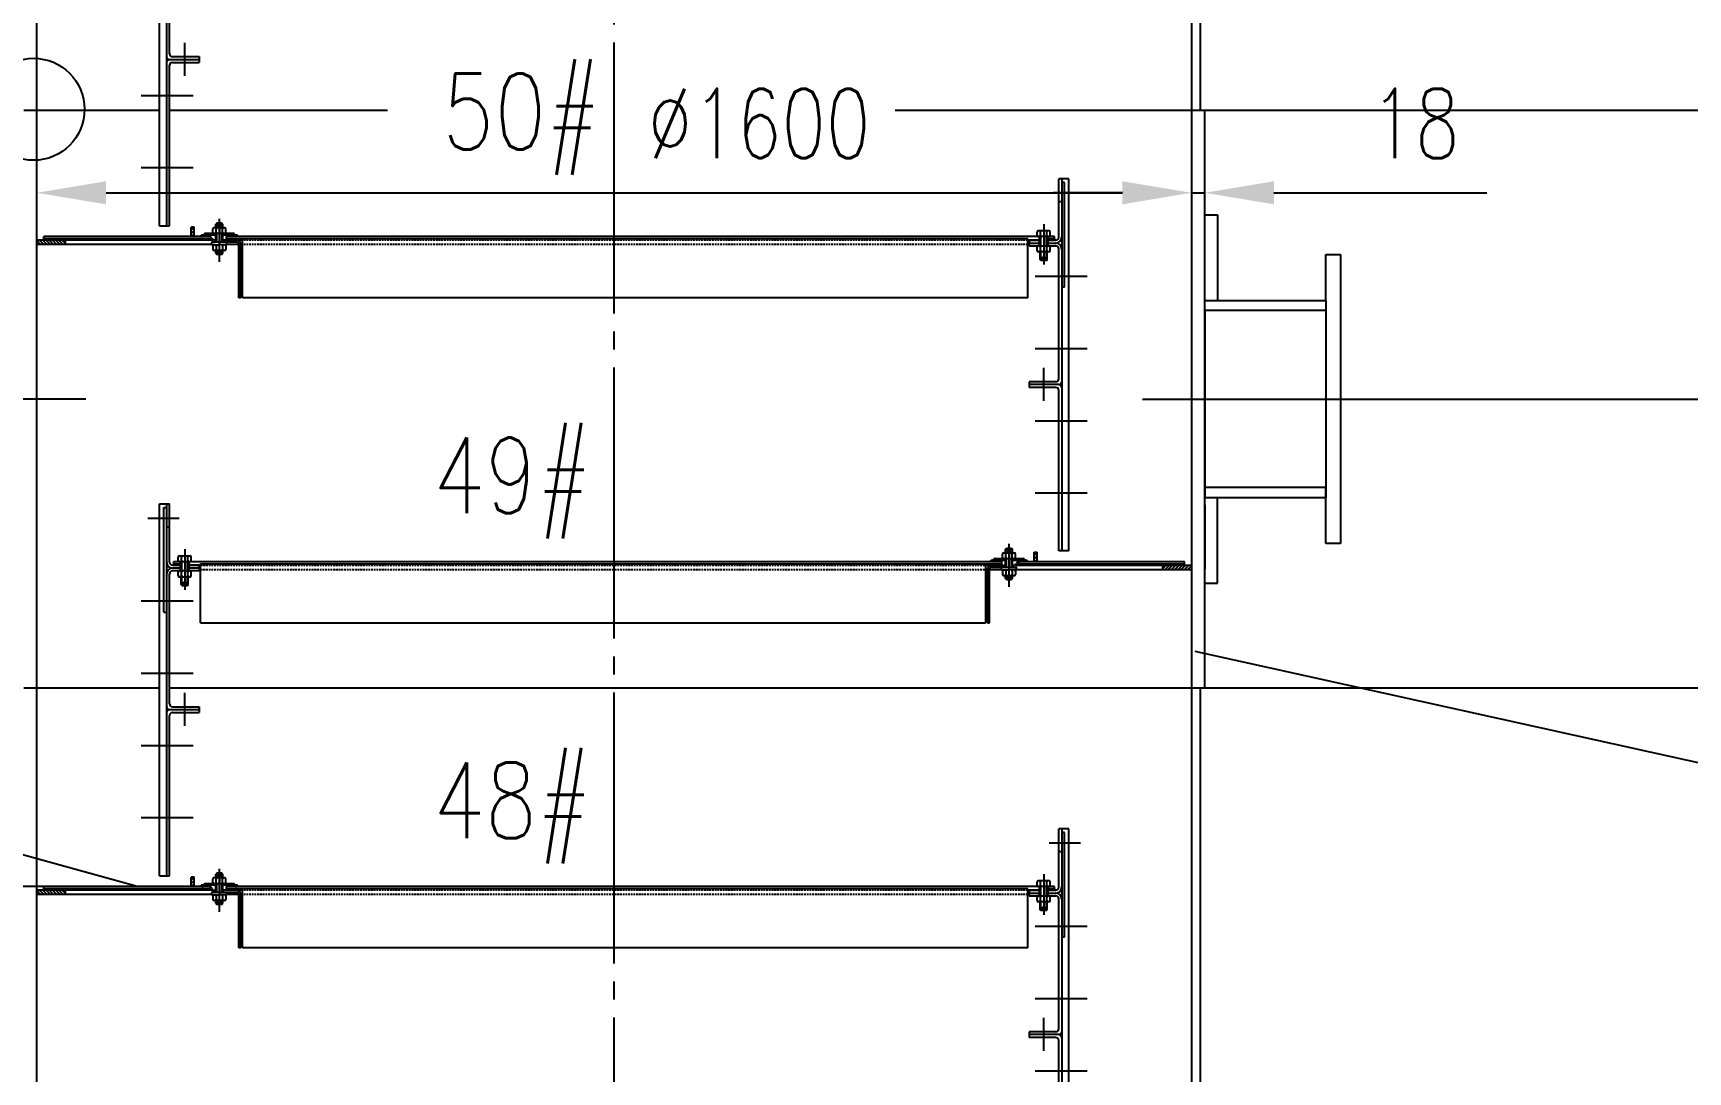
# Model space of a CAD drawing. Extents: x 16825 to 205982, y -10874 to 68273.
# Drawn here: x 164145 to 166438, y 59100 to 60538 of the extents above; entities that cross this region are included whole.
import ezdxf

# ---------------------------------------------------------------- set-up
doc = ezdxf.new("R2010")
doc.units = 0
doc.header["$LTSCALE"] = 5
doc.header["$MEASUREMENT"] = 0
doc.linetypes.add('CENTER', pattern=[18, 15, -1, 1, -1])
doc.linetypes.add('DASHED', pattern=[0.75, 0.5, -0.25])
doc.layers.get('DEFPOINTS').update_dxf_attribs({"linetype": 'CONTINUOUS'})
for name, color, linetype in [('CEN', 6, 'CENTER'), ('DIM', 1, 'CONTINUOUS'), ('HAT', 8, 'CONTINUOUS'), ('HID', 5, 'DASHED'), ('TEXT', 6, 'CONTINUOUS'), ('THIN', 1, 'CONTINUOUS'), ('THINK', 2, 'CONTINUOUS'), ('THK', 2, 'CONTINUOUS'), ('THN', 4, 'CONTINUOUS')]:
    doc.layers.add(name, color=color, linetype=linetype)
doc.styles.get("Standard").update_dxf_attribs({"font": 'simplex', "width": 0.75, "bigfont": 'hzdx'})
doc.dimstyles.new('DIM3', dxfattribs={"dimscale": 0, "dimtxt": 3, "dimasz": 3, "dimexe": 1, "dimexo": 0, "dimgap": 1.5, "dimtad": 1, "dimdec": 4, "dimdsep": 46, "dimtxsty": 'Standard', "dimcen": 3, "dimclrd": 1, "dimclrt": 3, "dimadec": 0, "dimazin": 0, "dimtfac": 0.75, "dimtdec": 4, "dimtix": 1, "dimtmove": 0, "dimatfit": 0, "dimfxl": 0, "dimtolj": 1, "dimtzin": 0, "dimarcsym": 0})

# ---------------------------------------------------------------- blocks, each defined once
blk = doc.blocks.new('*D143')
at = {"layer": 'DEFPOINTS', "color": 0}
for p in [(166444.9, 66851.4), (165942.4, 28756.4), (167697.2, 28756.4)]:
    blk.add_point(p, dxfattribs=at)
at = {"layer": 'DIM', "lineweight": -2}
for p, q in [((166444.9, 66851.4), (167729.2, 66851.4)), ((165942.4, 28756.4), (167729.2, 28756.4))]:
    blk.add_line(p, q, dxfattribs=at)
at = {"layer": 'DIM', "color": 1, "lineweight": -2}
blk.add_line((167697.2, 66755.4), (167697.2, 28852.4), dxfattribs=at)
at = {"layer": 'DIM', "color": 1}
for points in [[(167681.2, 66755.4), (167713.2, 66755.4), (167697.2, 66851.4)], [(167681.2, 28852.4), (167713.2, 28852.4), (167697.2, 28756.4)]]:
    blk.add_solid(points, dxfattribs=at)
at = {"layer": 'DIM', "color": 3, "insert": (167601.2, 47803.9), "char_height": 96, "attachment_point": 5, "rotation": 90}
blk.add_mtext('\\A1;~38095', dxfattribs=at)
blk = doc.blocks.new('*D38')
at = {"layer": 'DEFPOINTS', "color": 0}
for p in [(165768.4, 59631.4), (167424.3, 59631.4), (165762.4, 34581.4)]:
    blk.add_point(p, dxfattribs=at)
at = {"layer": 'DIM', "lineweight": -2}
for p, q in [((165768.4, 59631.4), (167456.3, 59631.4)), ((165762.4, 34581.4), (167456.3, 34581.4))]:
    blk.add_line(p, q, dxfattribs=at)
at = {"layer": 'DIM', "color": 1, "lineweight": -2}
blk.add_line((167424.3, 34677.4), (167424.3, 59535.4), dxfattribs=at)
at = {"layer": 'DIM', "color": 1}
for points in [[(167408.3, 59535.4), (167440.3, 59535.4), (167424.3, 59631.4)], [(167408.3, 34677.4), (167440.3, 34677.4), (167424.3, 34581.4)]]:
    blk.add_solid(points, dxfattribs=at)
at = {"layer": 'DIM', "color": 3, "insert": (167328.3, 47106.4), "char_height": 96, "attachment_point": 5, "rotation": 90}
blk.add_mtext('\\A1;25050', dxfattribs=at)
blk = doc.blocks.new('*D108')
at = {"layer": 'DEFPOINTS', "color": 0}
for p in [(163106.3, 62956.4), (164331.2, 62956.4), (163293.6, 58906.4)]:
    blk.add_point(p, dxfattribs=at)
at = {"layer": 'DIM', "lineweight": -2}
for p, q in [((164331.2, 62956.4), (163074.3, 62956.4)), ((163293.6, 58906.4), (163074.3, 58906.4))]:
    blk.add_line(p, q, dxfattribs=at)
at = {"layer": 'DIM', "color": 1, "lineweight": -2}
blk.add_line((163106.3, 59002.4), (163106.3, 62860.4), dxfattribs=at)
at = {"layer": 'DIM', "color": 1}
for points in [[(163090.3, 62860.4), (163122.3, 62860.4), (163106.3, 62956.4)], [(163090.3, 59002.4), (163122.3, 59002.4), (163106.3, 58906.4)]]:
    blk.add_solid(points, dxfattribs=at)
at = {"layer": 'DIM', "color": 3, "insert": (163010.3, 60931.4), "char_height": 96, "attachment_point": 5, "rotation": 90}
blk.add_mtext('\\A1;9x450=4050', dxfattribs=at)
blk = doc.blocks.new('*D107')
at = {"layer": 'DEFPOINTS', "color": 0}
for p in [(163398.9, 59356.4), (164217, 59356.4), (163686.9, 58906.4)]:
    blk.add_point(p, dxfattribs=at)
at = {"layer": 'DIM', "lineweight": -2}
for p, q in [((164217, 59356.4), (163366.9, 59356.4)), ((163686.9, 58906.4), (163366.9, 58906.4))]:
    blk.add_line(p, q, dxfattribs=at)
at = {"layer": 'DIM', "color": 1, "lineweight": -2}
blk.add_line((163398.9, 59002.4), (163398.9, 59260.4), dxfattribs=at)
at = {"layer": 'DIM', "color": 1}
for points in [[(163382.9, 59260.4), (163414.9, 59260.4), (163398.9, 59356.4)], [(163382.9, 59002.4), (163414.9, 59002.4), (163398.9, 58906.4)]]:
    blk.add_solid(points, dxfattribs=at)
at = {"layer": 'DIM', "color": 3, "insert": (163302.9, 59131.4), "char_height": 96, "attachment_point": 5, "rotation": 90}
blk.add_mtext('\\A1;450', dxfattribs=at)
blk = doc.blocks.new('*D42')
at = {"layer": 'DEFPOINTS', "color": 0}
for p in [(166329.7, 60431.4), (166018.1, 60031.4), (167019.9, 60031.4)]:
    blk.add_point(p, dxfattribs=at)
at = {"layer": 'DIM', "lineweight": -2}
for p, q in [((166329.7, 60431.4), (167051.9, 60431.4)), ((166018.1, 60031.4), (167051.9, 60031.4))]:
    blk.add_line(p, q, dxfattribs=at)
at = {"layer": 'DIM', "color": 1, "lineweight": -2}
blk.add_line((167019.9, 60335.4), (167019.9, 60127.4), dxfattribs=at)
at = {"layer": 'DIM', "color": 1}
for points in [[(167003.9, 60335.4), (167035.9, 60335.4), (167019.9, 60431.4)], [(167003.9, 60127.4), (167035.9, 60127.4), (167019.9, 60031.4)]]:
    blk.add_solid(points, dxfattribs=at)
at = {"layer": 'DIM', "color": 3, "insert": (166923.9, 60231.4), "char_height": 96, "attachment_point": 5, "rotation": 90}
blk.add_mtext('\\A1;400', dxfattribs=at)
blk = doc.blocks.new('*D39')
at = {"layer": 'DEFPOINTS', "color": 0}
for p in [(165768.4, 60431.4), (167424.3, 60431.4), (166737.5, 59631.4)]:
    blk.add_point(p, dxfattribs=at)
at = {"layer": 'DIM', "lineweight": -2}
for p, q in [((165768.4, 60431.4), (167456.3, 60431.4)), ((166737.5, 59631.4), (167456.3, 59631.4))]:
    blk.add_line(p, q, dxfattribs=at)
at = {"layer": 'DIM', "color": 1, "lineweight": -2}
blk.add_line((167424.3, 59727.4), (167424.3, 60335.4), dxfattribs=at)
at = {"layer": 'DIM', "color": 1}
for points in [[(167408.3, 60335.4), (167440.3, 60335.4), (167424.3, 60431.4)], [(167408.3, 59727.4), (167440.3, 59727.4), (167424.3, 59631.4)]]:
    blk.add_solid(points, dxfattribs=at)
at = {"layer": 'DIM', "color": 3, "insert": (167328.3, 60031.4), "char_height": 96, "attachment_point": 5, "rotation": 90}
blk.add_mtext('\\A1;800', dxfattribs=at)
blk = doc.blocks.new('*D43')
at = {"layer": 'DEFPOINTS', "color": 0}
for p in [(165750.4, 60316.9), (165750.4, 60316.9), (164150.4, 60233.8)]:
    blk.add_point(p, dxfattribs=at)
at = {"layer": 'DIM', "lineweight": -2}
for p, q in [((164150.4, 60233.8), (164150.4, 60348.9)), ((165750.4, 60316.9), (165750.4, 60348.9))]:
    blk.add_line(p, q, dxfattribs=at)
at = {"layer": 'DIM', "color": 1, "lineweight": -2}
blk.add_line((164246.4, 60316.9), (165654.4, 60316.9), dxfattribs=at)
at = {"layer": 'DIM', "color": 1}
for points in [[(164246.4, 60332.9), (164246.4, 60300.9), (164150.4, 60316.9)], [(165654.4, 60332.9), (165654.4, 60300.9), (165750.4, 60316.9)]]:
    blk.add_solid(points, dxfattribs=at)
at = {"layer": 'DIM', "color": 3, "insert": (165151.2, 60412.9), "char_height": 96, "attachment_point": 5}
blk.add_mtext('\\A1;%%C1600', dxfattribs=at)
blk = doc.blocks.new('*D44')
at = {"layer": 'DEFPOINTS', "color": 0}
for p in [(165768.4, 60316.9), (165750.4, 60277), (165768.4, 60286.4)]:
    blk.add_point(p, dxfattribs=at)
at = {"layer": 'DIM', "lineweight": -2}
for p, q in [((165750.4, 60277), (165750.4, 60348.9)), ((165768.4, 60286.4), (165768.4, 60348.9))]:
    blk.add_line(p, q, dxfattribs=at)
at = {"layer": 'DIM', "color": 1, "lineweight": -2}
for p, q in [((165654.4, 60316.9), (165558.4, 60316.9)), ((165750.4, 60316.9), (165768.4, 60316.9)), ((165864.4, 60316.9), (166159.2, 60316.9))]:
    blk.add_line(p, q, dxfattribs=at)
at = {"layer": 'DIM', "color": 1}
for points in [[(165654.4, 60332.9), (165654.4, 60300.9), (165750.4, 60316.9)], [(165864.4, 60332.9), (165864.4, 60300.9), (165768.4, 60316.9)]]:
    blk.add_solid(points, dxfattribs=at)
at = {"layer": 'DIM', "color": 3, "insert": (166059.8, 60412.9), "char_height": 96, "attachment_point": 5}
blk.add_mtext('\\A1;18', dxfattribs=at)

msp = doc.modelspace()

# ---------------------------------------------------------------- hatches: boundary and pattern name
at = {"layer": 'HAT'}
h = msp.add_hatch(dxfattribs=at)
h.set_pattern_fill('ANSI31', color=256, style=0)
h.set_pattern_definition([(135, (165337.0422, 58164.4804), (2.245064, 2.245064), [])])
h.paths.add_polyline_path([(164364.377, 60269.373), (164368.377, 60269.373), (164368.377, 60256.373), (164364.377, 60256.373)])
h = msp.add_hatch(dxfattribs=at)
h.set_pattern_fill('ANSI31', color=256, style=0)
h.set_pattern_definition([(135, (165397.0422, 58164.4804), (2.245064, 2.245064), [])])
h.paths.add_polyline_path([(164190.377, 60251.373), (164190.377, 60245.373), (164150.377, 60245.373), (164150.377, 60251.373)])
h = msp.add_hatch(dxfattribs=at)
h.set_pattern_fill('ANSI31', color=256, scale=0.5, style=0)
h.set_pattern_definition([(135, (165336.0422, 58879.4574), (1.122532, 1.122532), [])])
h.paths.add_polyline_path([(164409.377, 60258.373), (164409.377, 60260.373), (164422.877, 60260.373, -0.23606798), (164424.877, 60259.373, 0.23606798), (164426.877, 60258.373), (164428.377, 60258.373), (164428.377, 60256.373), (164426.877, 60256.373, -0.23606798), (164424.877, 60257.373, 0.23606798), (164422.877, 60258.373)])
h.paths.add_polyline_path([(164397.377, 60260.373), (164397.377, 60258.373), (164383.877, 60258.373, 0.23606798), (164381.877, 60257.373, -0.23606798), (164379.877, 60256.373), (164378.377, 60256.373), (164378.377, 60258.373), (164379.877, 60258.373, 0.23606798), (164381.877, 60259.373, -0.23606798), (164383.877, 60260.373)])
h = msp.add_hatch(dxfattribs=at)
h.set_pattern_fill('ANSI31', color=256, scale=0.5, style=0)
h.set_pattern_definition([(45, (164564.711, 58429.4574), (-1.122532, 1.122532), [])])
h.paths.add_polyline_path([(165491.377, 59808.373), (165491.377, 59810.373), (165477.877, 59810.373, 0.23606798), (165475.877, 59809.373, -0.23606798), (165473.877, 59808.373), (165472.377, 59808.373), (165472.377, 59806.373), (165473.877, 59806.373, 0.23606798), (165475.877, 59807.373, -0.23606798), (165477.877, 59808.373)])
h.paths.add_polyline_path([(165503.377, 59810.373), (165503.377, 59808.373), (165516.877, 59808.373, -0.23606798), (165518.877, 59807.373, 0.23606798), (165520.877, 59806.373), (165522.377, 59806.373), (165522.377, 59808.373), (165520.877, 59808.373, -0.23606798), (165518.877, 59809.373, 0.23606798), (165516.877, 59810.373)])
h = msp.add_hatch(dxfattribs=at)
h.set_pattern_fill('ANSI31', color=256, style=0)
h.set_pattern_definition([(45, (164563.711, 57714.4804), (-2.245064, 2.245064), [])])
h.paths.add_polyline_path([(165536.377, 59819.373), (165532.377, 59819.373), (165532.377, 59806.373), (165536.377, 59806.373)])
h = msp.add_hatch(dxfattribs=at)
h.set_pattern_fill('ANSI31', color=256, style=0)
h.set_pattern_definition([(45, (164503.711, 57714.4804), (-2.245064, 2.245064), [])])
h.paths.add_polyline_path([(165710.377, 59801.373), (165710.377, 59795.373), (165750.377, 59795.373), (165750.377, 59801.373)])
h = msp.add_hatch(dxfattribs=at)
h.set_pattern_fill('ANSI31', color=256, style=0)
h.set_pattern_definition([(135, (165397.0422, 57264.4804), (2.245064, 2.245064), [])])
h.paths.add_polyline_path([(164190.377, 59351.373), (164190.377, 59345.373), (164150.377, 59345.373), (164150.377, 59351.373)])
h = msp.add_hatch(dxfattribs=at)
h.set_pattern_fill('ANSI31', color=256, style=0)
h.set_pattern_definition([(135, (165337.0422, 57264.4804), (2.245064, 2.245064), [])])
h.paths.add_polyline_path([(164364.377, 59369.373), (164368.377, 59369.373), (164368.377, 59356.373), (164364.377, 59356.373)])
h = msp.add_hatch(dxfattribs=at)
h.set_pattern_fill('ANSI31', color=256, scale=0.5, style=0)
h.set_pattern_definition([(135, (165336.0422, 57979.4574), (1.122532, 1.122532), [])])
h.paths.add_polyline_path([(164409.377, 59358.373), (164409.377, 59360.373), (164422.877, 59360.373, -0.23606798), (164424.877, 59359.373, 0.23606798), (164426.877, 59358.373), (164428.377, 59358.373), (164428.377, 59356.373), (164426.877, 59356.373, -0.23606798), (164424.877, 59357.373, 0.23606798), (164422.877, 59358.373)])
h.paths.add_polyline_path([(164397.377, 59360.373), (164397.377, 59358.373), (164383.877, 59358.373, 0.23606798), (164381.877, 59357.373, -0.23606798), (164379.877, 59356.373), (164378.377, 59356.373), (164378.377, 59358.373), (164379.877, 59358.373, 0.23606798), (164381.877, 59359.373, -0.23606798), (164383.877, 59360.373)])

# ---------------------------------------------------------------- linework, layer by layer
at = {"layer": 'CEN', "ltscale": 5}
msp.add_line((164950.377, 28649.949), (164950.377, 65759.35), dxfattribs=at)
at = {"layer": 'CEN'}
for p, q in [((164355.377, 60478.868), (164355.377, 60524.584)), ((164367.32, 60451.373), (164295.01, 60451.373)), ((164367.32, 60351.373), (164295.01, 60351.373)), ((165596.369, 60316.373), (165552.825, 60316.373)), ((164403.377, 60221.182), (164403.377, 60280.95)), ((165545.377, 60273.632), (165545.377, 60217.398)), ((165533.433, 60201.373), (165605.744, 60201.373)), ((165533.433, 60101.373), (165605.744, 60101.373)), ((165545.377, 60028.868), (165545.377, 60074.584)), ((165533.433, 60001.373), (165605.744, 60001.373)), ((165533.433, 59901.373), (165605.744, 59901.373)), ((164304.385, 59866.373), (164347.928, 59866.373)), ((164355.377, 59823.632), (164355.377, 59767.398)), ((165497.377, 59771.182), (165497.377, 59830.95)), ((164367.32, 59751.373), (164295.01, 59751.373)), ((164367.32, 59651.373), (164295.01, 59651.373)), ((164355.377, 59578.868), (164355.377, 59624.584)), ((164367.32, 59551.373), (164295.01, 59551.373)), ((164367.32, 59451.373), (164295.01, 59451.373)), ((165596.369, 59416.373), (165552.825, 59416.373)), ((164403.377, 59321.182), (164403.377, 59380.95)), ((165545.377, 59373.632), (165545.377, 59317.398)), ((165533.433, 59301.373), (165605.744, 59301.373)), ((165533.433, 59201.373), (165605.744, 59201.373)), ((165545.377, 59128.868), (165545.377, 59174.584)), ((165533.433, 59101.373), (165605.744, 59101.373))]:
    msp.add_line(p, q, dxfattribs=at)
at = {"layer": 'HID'}
for p, q in [((165523.377, 60251.373), (164435.377, 60251.373)), ((165523.377, 60245.373), (164435.377, 60245.373)), ((164377.377, 59801.373), (165465.377, 59801.373)), ((164377.377, 59795.373), (165465.377, 59795.373)), ((165523.377, 59351.373), (164435.377, 59351.373)), ((165523.377, 59345.373), (164435.377, 59345.373))]:
    msp.add_line(p, q, dxfattribs=at)
at = {"layer": 'TEXT'}
for p, q in [((164218.489, 60031.373), (163882.667, 60031.373)), ((165682.264, 60031.373), (166018.086, 60031.373))]:
    msp.add_line(p, q, dxfattribs=at)
at = {"layer": 'THIN'}
for p, q in [((164289.377, 59356.373), (162229.69, 59926.452)), ((165754.585, 59682.317), (168591.455, 59055.034))]:
    msp.add_line(p, q, dxfattribs=at)
msp.add_circle((164146.037, 60432.465), 70.611, dxfattribs=at)
at = {"layer": 'THINK'}
for p, q in [((164150.377, 60245.373), (164150.377, 60251.373)), ((165750.377, 59795.373), (165750.377, 59801.373)), ((164150.377, 59345.373), (164150.377, 59351.373))]:
    msp.add_line(p, q, dxfattribs=at)
at = {"layer": 'THK'}
for p, q in [((165750.377, 56631.373), (165750.377, 64556.373)), ((165762.377, 60431.373), (165762.377, 64556.373)), ((164150.377, 55544.373), (164150.377, 63081.373)), ((164330.377, 60786.373), (164330.377, 60271.373)), ((164334.377, 60509.373), (164334.377, 60689.373)), ((164320.377, 60271.373), (164320.377, 60636.373)), ((164334.377, 60501.373), (164375.377, 60501.373)), ((164338.377, 60505.373), (164375.377, 60505.373)), ((164338.377, 60497.373), (164375.377, 60497.373)), ((164375.377, 60505.373), (164375.377, 60497.373)), ((164334.377, 60271.373), (164334.377, 60493.373)), ((164132.377, 60431.373), (164320.377, 60431.373)), ((164334.377, 60431.373), (164636.249, 60431.373)), ((165339.657, 60431.373), (165768.377, 60431.373)), ((165768.377, 59631.373), (165768.377, 60431.373)), ((165566.377, 60255.373), (165566.377, 60336.373)), ((165580.377, 60336.373), (165566.377, 60336.373)), ((165570.377, 60336.373), (165570.377, 59821.373)), ((165574.377, 60331.373), (165570.377, 60331.373)), ((165574.377, 60186.373), (165574.377, 60331.373)), ((165580.377, 60186.373), (165580.377, 60336.373)), ((165570.377, 60304.373), (165566.377, 60304.373)), ((164320.377, 60271.373), (164334.377, 60271.373)), ((164364.377, 60256.373), (164364.377, 60269.373)), ((164368.377, 60269.373), (164364.377, 60269.373)), ((164368.377, 60256.373), (164368.377, 60269.373)), ((164410.877, 60268.373), (164395.877, 60268.373)), ((164399.877, 60274.826), (164398.377, 60273.326)), ((164398.377, 60268.373), (164398.377, 60273.326)), ((164398.377, 60273.326), (164402.377, 60273.326)), ((164402.377, 60274.826), (164399.877, 60274.826)), ((164402.377, 60269.826), (164402.377, 60274.826)), ((164404.377, 60269.826), (164402.377, 60269.826)), ((164403.377, 60268.373), (164403.377, 60260.373)), ((164406.877, 60274.826), (164404.377, 60274.826)), ((164404.377, 60269.826), (164404.377, 60274.826)), ((164408.377, 60273.326), (164404.377, 60273.326)), ((164408.377, 60273.326), (164406.877, 60274.826)), ((164408.377, 60268.373), (164408.377, 60273.326)), ((165768.377, 60286.373), (165786.377, 60286.373)), ((165768.377, 60177.873), (165768.377, 60286.373)), ((165786.377, 60286.373), (165786.377, 60167.873)), ((164392.377, 60251.373), (164150.377, 60251.373)), ((164393.141, 60245.373), (164150.377, 60245.373)), ((164388.716, 60256.373), (164160.377, 60256.373)), ((164160.377, 60251.373), (164160.377, 60256.373)), ((164388.377, 60253.373), (164160.377, 60253.373)), ((164190.377, 60245.373), (164190.377, 60253.373)), ((164378.377, 60256.373), (164378.377, 60258.373)), ((164379.877, 60258.373), (164378.377, 60258.373)), ((164422.877, 60260.373), (164383.877, 60260.373)), ((164398.377, 60258.373), (164383.877, 60258.373)), ((164393.141, 60244.873), (164393.141, 60248.373)), ((164427.377, 60248.373), (164393.141, 60248.373)), ((164394.377, 60261.873), (164394.377, 60266.873)), ((164397.377, 60258.373), (164397.377, 60260.373)), ((164397.377, 60248.373), (164397.377, 60251.373)), ((164398.377, 60251.373), (164397.377, 60251.373)), ((164398.377, 60248.373), (164398.377, 60260.373)), ((164398.877, 60261.873), (164398.877, 60266.873)), ((164407.877, 60261.873), (164407.877, 60266.873)), ((164408.377, 60248.373), (164408.377, 60260.373)), ((164422.877, 60258.373), (164408.377, 60258.373)), ((164435.377, 60251.373), (164408.377, 60251.373)), ((164409.377, 60258.373), (164409.377, 60260.373)), ((164409.377, 60248.373), (164409.377, 60251.373)), ((164412.377, 60261.873), (164412.377, 60266.873)), ((165560.377, 60256.373), (164413.377, 60256.373)), ((164413.377, 60251.373), (164413.377, 60256.373)), ((165523.377, 60253.373), (164413.377, 60253.373)), ((164413.612, 60244.873), (164413.612, 60248.373)), ((164430.377, 60245.373), (164413.612, 60245.373)), ((164430.377, 60245.373), (164413.612, 60245.373)), ((164428.377, 60258.373), (164426.877, 60258.373)), ((164428.377, 60256.373), (164428.377, 60258.373)), ((164430.377, 60171.373), (164430.377, 60245.373)), ((164433.377, 60251.373), (164433.377, 60253.373)), ((164435.377, 60245.373), (164433.377, 60245.373)), ((164433.377, 60171.373), (164433.377, 60245.373)), ((164435.377, 60171.373), (164435.377, 60253.373)), ((165523.377, 60171.373), (165523.377, 60253.373)), ((165523.377, 60251.373), (165540.377, 60251.373)), ((165525.377, 60245.373), (165523.377, 60245.373)), ((165540.377, 60251.373), (165525.377, 60251.373)), ((165525.377, 60251.373), (165525.377, 60243.373)), ((165525.377, 60247.373), (165525.377, 60251.373)), ((165525.377, 60247.373), (165540.377, 60247.373)), ((165536.377, 60257.873), (165536.377, 60262.873)), ((165552.877, 60264.373), (165537.877, 60264.373)), ((165539.377, 60253.373), (165539.377, 60256.373)), ((165539.377, 60253.373), (165539.377, 60251.373)), ((165539.377, 60243.373), (165539.377, 60251.373)), ((165540.377, 60243.373), (165540.377, 60256.373)), ((165540.877, 60257.873), (165540.877, 60262.873)), ((165549.877, 60257.873), (165549.877, 60262.873)), ((165550.377, 60243.373), (165550.377, 60256.373)), ((165560.377, 60253.373), (165550.377, 60253.373)), ((165550.377, 60251.373), (165562.377, 60251.373)), ((165562.377, 60251.373), (165550.377, 60251.373)), ((165550.377, 60247.373), (165562.377, 60247.373)), ((165551.377, 60253.373), (165551.377, 60256.373)), ((165551.377, 60251.373), (165551.377, 60253.373)), ((165551.377, 60243.373), (165551.377, 60251.373)), ((165554.377, 60257.873), (165554.377, 60262.873)), ((165560.377, 60253.373), (165560.377, 60256.373)), ((165560.377, 60253.373), (165560.377, 60251.373)), ((164393.141, 60244.873), (164403.377, 60244.873)), ((164394.377, 60243.373), (164394.377, 60238.373)), ((164410.877, 60236.873), (164395.877, 60236.873)), ((164398.377, 60232.826), (164398.377, 60236.873)), ((164398.377, 60232.826), (164399.877, 60231.326)), ((164398.377, 60232.826), (164402.377, 60232.826)), ((164398.877, 60243.373), (164398.877, 60238.373)), ((164402.377, 60231.326), (164399.877, 60231.326)), ((164402.377, 60231.326), (164402.377, 60236.326)), ((164404.377, 60236.326), (164402.377, 60236.326)), ((164403.377, 60236.873), (164403.377, 60244.873)), ((164413.612, 60244.873), (164403.377, 60244.873)), ((164404.377, 60231.326), (164404.377, 60236.326)), ((164408.377, 60232.826), (164404.377, 60232.826)), ((164406.877, 60231.326), (164404.377, 60231.326)), ((164406.877, 60231.326), (164408.377, 60232.826)), ((164407.877, 60243.373), (164407.877, 60238.373)), ((164408.377, 60232.826), (164408.377, 60236.873)), ((164412.377, 60243.373), (164412.377, 60238.373)), ((165525.377, 60243.373), (165562.377, 60243.373)), ((165536.377, 60236.873), (165536.377, 60241.873)), ((165552.877, 60235.373), (165537.877, 60235.373)), ((165540.377, 60224.373), (165540.377, 60235.373)), ((165540.377, 60224.373), (165544.377, 60224.373)), ((165541.377, 60223.373), (165540.377, 60224.373)), ((165540.877, 60236.873), (165540.877, 60241.873)), ((165544.377, 60223.373), (165541.377, 60223.373)), ((165544.377, 60223.373), (165544.377, 60228.373)), ((165546.377, 60228.373), (165544.377, 60228.373)), ((165546.377, 60223.373), (165546.377, 60228.373)), ((165550.377, 60224.373), (165546.377, 60224.373)), ((165549.377, 60223.373), (165546.377, 60223.373)), ((165549.377, 60223.373), (165550.377, 60224.373)), ((165549.877, 60236.873), (165549.877, 60241.873)), ((165550.377, 60224.373), (165550.377, 60235.373)), ((165554.377, 60236.873), (165554.377, 60241.873)), ((165566.377, 60059.373), (165566.377, 60239.373)), ((165936.377, 60231.373), (165956.377, 60231.373)), ((165936.377, 60167.873), (165936.377, 60231.373)), ((165956.377, 60231.373), (165956.377, 59831.373)), ((165574.377, 60186.373), (165570.377, 60186.373)), ((165580.377, 59821.373), (165580.377, 60186.373)), ((164433.377, 60171.373), (164430.377, 60171.373)), ((165523.377, 60171.373), (164435.377, 60171.373)), ((165768.377, 60153.873), (165768.377, 60167.873)), ((165768.377, 60167.873), (165936.377, 60167.873)), ((165768.377, 60153.873), (165768.377, 59908.873)), ((165936.377, 60153.873), (165768.377, 60153.873)), ((165936.377, 60167.873), (165936.377, 59894.873)), ((165936.377, 60167.873), (165936.377, 60153.873)), ((165525.377, 60055.373), (165525.377, 60047.373)), ((165562.377, 60055.373), (165525.377, 60055.373)), ((165566.377, 60051.373), (165525.377, 60051.373)), ((165562.377, 60047.373), (165525.377, 60047.373)), ((165566.377, 59821.373), (165566.377, 60043.373)), ((165768.377, 59908.873), (165768.377, 59894.873)), ((165936.377, 59908.873), (165768.377, 59908.873)), ((165936.377, 59894.873), (165936.377, 59908.873)), ((164320.377, 59886.373), (164334.377, 59886.373)), ((164320.377, 59736.373), (164320.377, 59886.373)), ((164326.377, 59881.373), (164330.377, 59881.373)), ((164326.377, 59736.373), (164326.377, 59881.373)), ((164330.377, 59886.373), (164330.377, 59371.373)), ((164334.377, 59805.373), (164334.377, 59886.373)), ((165768.377, 59894.873), (165936.377, 59894.873)), ((165768.377, 59884.873), (165768.377, 59795.873)), ((165786.377, 59776.373), (165786.377, 59894.873)), ((165936.377, 59831.373), (165936.377, 59894.873)), ((164330.377, 59854.373), (164334.377, 59854.373)), ((164346.377, 59807.873), (164346.377, 59812.873)), ((164347.877, 59814.373), (164362.877, 59814.373)), ((164350.877, 59807.873), (164350.877, 59812.873)), ((164359.877, 59807.873), (164359.877, 59812.873)), ((164364.377, 59807.873), (164364.377, 59812.873)), ((165477.877, 59810.373), (165516.877, 59810.373)), ((165488.377, 59811.873), (165488.377, 59816.873)), ((165489.877, 59818.373), (165504.877, 59818.373)), ((165491.377, 59808.373), (165491.377, 59810.373)), ((165492.377, 59823.326), (165493.877, 59824.826)), ((165492.377, 59818.373), (165492.377, 59823.326)), ((165492.377, 59823.326), (165496.377, 59823.326)), ((165492.377, 59798.373), (165492.377, 59810.373)), ((165492.877, 59811.873), (165492.877, 59816.873)), ((165493.877, 59824.826), (165496.377, 59824.826)), ((165496.377, 59819.826), (165496.377, 59824.826)), ((165496.377, 59819.826), (165498.377, 59819.826)), ((165497.377, 59818.373), (165497.377, 59810.373)), ((165498.377, 59819.826), (165498.377, 59824.826)), ((165498.377, 59824.826), (165500.877, 59824.826)), ((165502.377, 59823.326), (165498.377, 59823.326)), ((165500.877, 59824.826), (165502.377, 59823.326)), ((165501.877, 59811.873), (165501.877, 59816.873)), ((165502.377, 59818.373), (165502.377, 59823.326)), ((165502.377, 59798.373), (165502.377, 59810.373)), ((165503.377, 59808.373), (165503.377, 59810.373)), ((165506.377, 59811.873), (165506.377, 59816.873)), ((165532.377, 59819.373), (165536.377, 59819.373)), ((165532.377, 59806.373), (165532.377, 59819.373)), ((165536.377, 59806.373), (165536.377, 59819.373)), ((165580.377, 59821.373), (165566.377, 59821.373)), ((165956.377, 59831.373), (165936.377, 59831.373)), ((164334.377, 59609.373), (164334.377, 59789.373)), ((164350.377, 59801.373), (164338.377, 59801.373)), ((164338.377, 59801.373), (164350.377, 59801.373)), ((164350.377, 59797.373), (164338.377, 59797.373)), ((164375.377, 59793.373), (164338.377, 59793.373)), ((164340.377, 59803.373), (164340.377, 59806.373)), ((164340.377, 59806.373), (165487.377, 59806.373)), ((164340.377, 59803.373), (164340.377, 59801.373)), ((164340.377, 59803.373), (164350.377, 59803.373)), ((164346.377, 59786.873), (164346.377, 59791.873)), ((164349.377, 59803.373), (164349.377, 59806.373)), ((164349.377, 59801.373), (164349.377, 59803.373)), ((164349.377, 59793.373), (164349.377, 59801.373)), ((164350.377, 59793.373), (164350.377, 59806.373)), ((164350.877, 59786.873), (164350.877, 59791.873)), ((164359.877, 59786.873), (164359.877, 59791.873)), ((164360.377, 59793.373), (164360.377, 59806.373)), ((164360.377, 59801.373), (164375.377, 59801.373)), ((164377.377, 59801.373), (164360.377, 59801.373)), ((164375.377, 59797.373), (164360.377, 59797.373)), ((164361.377, 59803.373), (164361.377, 59806.373)), ((164361.377, 59803.373), (164361.377, 59801.373)), ((164361.377, 59793.373), (164361.377, 59801.373)), ((164364.377, 59786.873), (164364.377, 59791.873)), ((164375.377, 59801.373), (164375.377, 59793.373)), ((164375.377, 59797.373), (164375.377, 59801.373)), ((164375.377, 59795.373), (164377.377, 59795.373)), ((164377.377, 59721.373), (164377.377, 59803.373)), ((164377.377, 59803.373), (165487.377, 59803.373)), ((165465.377, 59721.373), (165465.377, 59803.373)), ((165465.377, 59801.373), (165492.377, 59801.373)), ((165465.377, 59795.373), (165467.377, 59795.373)), ((165467.377, 59801.373), (165467.377, 59803.373)), ((165467.377, 59721.373), (165467.377, 59795.373)), ((165470.377, 59795.373), (165487.141, 59795.373)), ((165470.377, 59795.373), (165487.141, 59795.373)), ((165470.377, 59721.373), (165470.377, 59795.373)), ((165472.377, 59808.373), (165473.877, 59808.373)), ((165472.377, 59806.373), (165472.377, 59808.373)), ((165473.377, 59798.373), (165507.612, 59798.373)), ((165477.877, 59808.373), (165492.377, 59808.373)), ((165487.141, 59794.873), (165487.141, 59798.373)), ((165487.141, 59794.873), (165497.377, 59794.873)), ((165487.377, 59801.373), (165487.377, 59806.373)), ((165488.377, 59793.373), (165488.377, 59788.373)), ((165489.877, 59786.873), (165504.877, 59786.873)), ((165491.377, 59798.373), (165491.377, 59801.373)), ((165492.377, 59782.826), (165492.377, 59786.873)), ((165492.877, 59793.373), (165492.877, 59788.373)), ((165497.377, 59786.873), (165497.377, 59794.873)), ((165507.612, 59794.873), (165497.377, 59794.873)), ((165501.877, 59793.373), (165501.877, 59788.373)), ((165502.377, 59808.373), (165516.877, 59808.373)), ((165502.377, 59801.373), (165503.377, 59801.373)), ((165502.377, 59782.826), (165502.377, 59786.873)), ((165503.377, 59798.373), (165503.377, 59801.373)), ((165506.377, 59793.373), (165506.377, 59788.373)), ((165507.612, 59794.873), (165507.612, 59798.373)), ((165507.612, 59795.373), (165750.377, 59795.373)), ((165508.377, 59801.373), (165750.377, 59801.373)), ((165512.037, 59806.373), (165740.377, 59806.373)), ((165512.377, 59803.373), (165740.377, 59803.373)), ((165520.877, 59808.373), (165522.377, 59808.373)), ((165522.377, 59806.373), (165522.377, 59808.373)), ((165710.377, 59795.373), (165710.377, 59803.373)), ((165740.377, 59801.373), (165740.377, 59806.373)), ((164347.877, 59785.373), (164362.877, 59785.373)), ((164350.377, 59774.373), (164350.377, 59785.373)), ((164350.377, 59774.373), (164354.377, 59774.373)), ((164351.377, 59773.373), (164350.377, 59774.373)), ((164351.377, 59773.373), (164354.377, 59773.373)), ((164354.377, 59773.373), (164354.377, 59778.373)), ((164354.377, 59778.373), (164356.377, 59778.373)), ((164356.377, 59773.373), (164356.377, 59778.373)), ((164360.377, 59774.373), (164356.377, 59774.373)), ((164356.377, 59773.373), (164359.377, 59773.373)), ((164359.377, 59773.373), (164360.377, 59774.373)), ((164360.377, 59774.373), (164360.377, 59785.373)), ((165493.877, 59781.326), (165492.377, 59782.826)), ((165492.377, 59782.826), (165496.377, 59782.826)), ((165493.877, 59781.326), (165496.377, 59781.326)), ((165496.377, 59781.326), (165496.377, 59786.326)), ((165496.377, 59786.326), (165498.377, 59786.326)), ((165498.377, 59781.326), (165498.377, 59786.326)), ((165502.377, 59782.826), (165498.377, 59782.826)), ((165498.377, 59781.326), (165500.877, 59781.326)), ((165502.377, 59782.826), (165500.877, 59781.326)), ((165768.377, 59776.373), (165786.377, 59776.373)), ((164320.377, 59371.373), (164320.377, 59736.373)), ((164326.377, 59736.373), (164330.377, 59736.373)), ((164377.377, 59721.373), (165465.377, 59721.373)), ((165467.377, 59721.373), (165470.377, 59721.373)), ((164132.377, 59631.373), (164320.377, 59631.373)), ((164334.377, 59631.373), (165768.377, 59631.373)), ((165762.377, 56635.373), (165762.377, 59631.373)), ((164338.377, 59605.373), (164375.377, 59605.373)), ((164375.377, 59605.373), (164375.377, 59597.373)), ((164334.377, 59601.373), (164375.377, 59601.373)), ((164334.377, 59371.373), (164334.377, 59593.373)), ((164338.377, 59597.373), (164375.377, 59597.373)), ((165566.377, 59355.373), (165566.377, 59436.373)), ((165580.377, 59436.373), (165566.377, 59436.373)), ((165570.377, 59436.373), (165570.377, 58921.373)), ((165574.377, 59431.373), (165570.377, 59431.373)), ((165574.377, 59286.373), (165574.377, 59431.373)), ((165580.377, 59286.373), (165580.377, 59436.373)), ((165570.377, 59404.373), (165566.377, 59404.373)), ((164399.877, 59374.826), (164398.377, 59373.326)), ((164402.377, 59374.826), (164399.877, 59374.826)), ((164402.377, 59369.826), (164402.377, 59374.826)), ((164406.877, 59374.826), (164404.377, 59374.826)), ((164404.377, 59369.826), (164404.377, 59374.826)), ((164408.377, 59373.326), (164406.877, 59374.826)), ((164392.377, 59351.373), (164150.377, 59351.373)), ((164388.716, 59356.373), (164160.377, 59356.373)), ((164160.377, 59351.373), (164160.377, 59356.373)), ((164388.377, 59353.373), (164160.377, 59353.373)), ((164190.377, 59345.373), (164190.377, 59353.373)), ((164320.377, 59371.373), (164334.377, 59371.373)), ((164364.377, 59356.373), (164364.377, 59369.373)), ((164368.377, 59369.373), (164364.377, 59369.373)), ((164368.377, 59356.373), (164368.377, 59369.373)), ((164378.377, 59356.373), (164378.377, 59358.373)), ((164379.877, 59358.373), (164378.377, 59358.373)), ((164422.877, 59360.373), (164383.877, 59360.373)), ((164398.377, 59358.373), (164383.877, 59358.373)), ((164394.377, 59361.873), (164394.377, 59366.873)), ((164410.877, 59368.373), (164395.877, 59368.373)), ((164397.377, 59358.373), (164397.377, 59360.373)), ((164397.377, 59348.373), (164397.377, 59351.373)), ((164398.377, 59351.373), (164397.377, 59351.373)), ((164398.377, 59368.373), (164398.377, 59373.326)), ((164398.377, 59373.326), (164402.377, 59373.326)), ((164398.377, 59348.373), (164398.377, 59360.373)), ((164398.877, 59361.873), (164398.877, 59366.873)), ((164404.377, 59369.826), (164402.377, 59369.826)), ((164403.377, 59368.373), (164403.377, 59360.373)), ((164408.377, 59373.326), (164404.377, 59373.326)), ((164407.877, 59361.873), (164407.877, 59366.873)), ((164408.377, 59368.373), (164408.377, 59373.326)), ((164408.377, 59348.373), (164408.377, 59360.373)), ((164422.877, 59358.373), (164408.377, 59358.373)), ((164435.377, 59351.373), (164408.377, 59351.373)), ((164409.377, 59358.373), (164409.377, 59360.373)), ((164409.377, 59348.373), (164409.377, 59351.373)), ((164412.377, 59361.873), (164412.377, 59366.873)), ((165560.377, 59356.373), (164413.377, 59356.373)), ((164413.377, 59351.373), (164413.377, 59356.373)), ((165523.377, 59353.373), (164413.377, 59353.373)), ((164428.377, 59358.373), (164426.877, 59358.373)), ((164428.377, 59356.373), (164428.377, 59358.373)), ((164433.377, 59351.373), (164433.377, 59353.373)), ((164435.377, 59271.373), (164435.377, 59353.373)), ((165523.377, 59271.373), (165523.377, 59353.373)), ((165523.377, 59351.373), (165540.377, 59351.373)), ((165540.377, 59351.373), (165525.377, 59351.373)), ((165525.377, 59351.373), (165525.377, 59343.373)), ((165525.377, 59347.373), (165525.377, 59351.373)), ((165536.377, 59357.873), (165536.377, 59362.873)), ((165552.877, 59364.373), (165537.877, 59364.373)), ((165539.377, 59353.373), (165539.377, 59356.373)), ((165539.377, 59353.373), (165539.377, 59351.373)), ((165539.377, 59343.373), (165539.377, 59351.373)), ((165540.377, 59343.373), (165540.377, 59356.373)), ((165540.877, 59357.873), (165540.877, 59362.873)), ((165549.877, 59357.873), (165549.877, 59362.873)), ((165550.377, 59343.373), (165550.377, 59356.373)), ((165560.377, 59353.373), (165550.377, 59353.373)), ((165550.377, 59351.373), (165562.377, 59351.373)), ((165562.377, 59351.373), (165550.377, 59351.373)), ((165551.377, 59353.373), (165551.377, 59356.373)), ((165551.377, 59351.373), (165551.377, 59353.373)), ((165551.377, 59343.373), (165551.377, 59351.373)), ((165554.377, 59357.873), (165554.377, 59362.873)), ((165560.377, 59353.373), (165560.377, 59356.373)), ((165560.377, 59353.373), (165560.377, 59351.373)), ((164393.141, 59345.373), (164150.377, 59345.373)), ((164393.141, 59344.873), (164393.141, 59348.373)), ((164427.377, 59348.373), (164393.141, 59348.373)), ((164393.141, 59344.873), (164403.377, 59344.873)), ((164394.377, 59343.373), (164394.377, 59338.373)), ((164410.877, 59336.873), (164395.877, 59336.873)), ((164398.377, 59332.826), (164398.377, 59336.873)), ((164398.377, 59332.826), (164399.877, 59331.326)), ((164398.377, 59332.826), (164402.377, 59332.826)), ((164398.877, 59343.373), (164398.877, 59338.373)), ((164402.377, 59331.326), (164399.877, 59331.326)), ((164402.377, 59331.326), (164402.377, 59336.326)), ((164404.377, 59336.326), (164402.377, 59336.326)), ((164403.377, 59336.873), (164403.377, 59344.873)), ((164413.612, 59344.873), (164403.377, 59344.873)), ((164404.377, 59331.326), (164404.377, 59336.326)), ((164408.377, 59332.826), (164404.377, 59332.826)), ((164406.877, 59331.326), (164404.377, 59331.326)), ((164406.877, 59331.326), (164408.377, 59332.826)), ((164407.877, 59343.373), (164407.877, 59338.373)), ((164408.377, 59332.826), (164408.377, 59336.873)), ((164412.377, 59343.373), (164412.377, 59338.373)), ((164413.612, 59344.873), (164413.612, 59348.373)), ((164430.377, 59345.373), (164413.612, 59345.373)), ((164430.377, 59345.373), (164413.612, 59345.373)), ((164430.377, 59271.373), (164430.377, 59345.373)), ((164435.377, 59345.373), (164433.377, 59345.373)), ((164433.377, 59271.373), (164433.377, 59345.373)), ((165525.377, 59345.373), (165523.377, 59345.373)), ((165525.377, 59347.373), (165540.377, 59347.373)), ((165525.377, 59343.373), (165562.377, 59343.373)), ((165536.377, 59336.873), (165536.377, 59341.873)), ((165552.877, 59335.373), (165537.877, 59335.373)), ((165540.377, 59324.373), (165540.377, 59335.373)), ((165540.877, 59336.873), (165540.877, 59341.873)), ((165544.377, 59323.373), (165544.377, 59328.373)), ((165546.377, 59328.373), (165544.377, 59328.373)), ((165546.377, 59323.373), (165546.377, 59328.373)), ((165549.877, 59336.873), (165549.877, 59341.873)), ((165550.377, 59347.373), (165562.377, 59347.373)), ((165550.377, 59324.373), (165550.377, 59335.373)), ((165554.377, 59336.873), (165554.377, 59341.873)), ((165566.377, 59159.373), (165566.377, 59339.373)), ((165540.377, 59324.373), (165544.377, 59324.373)), ((165541.377, 59323.373), (165540.377, 59324.373)), ((165544.377, 59323.373), (165541.377, 59323.373)), ((165550.377, 59324.373), (165546.377, 59324.373)), ((165549.377, 59323.373), (165546.377, 59323.373)), ((165549.377, 59323.373), (165550.377, 59324.373)), ((165574.377, 59286.373), (165570.377, 59286.373)), ((165580.377, 58921.373), (165580.377, 59286.373)), ((164433.377, 59271.373), (164430.377, 59271.373)), ((165523.377, 59271.373), (164435.377, 59271.373)), ((165525.377, 59155.373), (165525.377, 59147.373)), ((165562.377, 59155.373), (165525.377, 59155.373)), ((165566.377, 59151.373), (165525.377, 59151.373)), ((165562.377, 59147.373), (165525.377, 59147.373)), ((165566.377, 58921.373), (165566.377, 59143.373))]:
    msp.add_line(p, q, dxfattribs=at)
for centre, radius, start, end in [((164334.377, 60505.373), 4, 180, 270), ((164334.377, 60497.373), 4, 90, 180), ((164338.377, 60509.373), 4, 180, 270), ((164338.377, 60493.373), 4, 90, 180), ((164395.877, 60266.873), 1.5, 90, 180), ((164397.377, 60266.873), 1.5, 0, 90), ((164400.377, 60266.873), 1.5, 90, 180), ((164406.377, 60266.873), 1.5, 0, 90), ((164409.377, 60266.873), 1.5, 90, 180), ((164410.877, 60266.873), 1.5, 0, 90), ((164379.877, 60260.873), 2.5, 270, 323.130102), ((164379.877, 60258.873), 2.5, 270, 323.130102), ((164383.877, 60257.873), 2.5, 90, 143.130102), ((164383.877, 60255.873), 2.5, 90, 143.130102), ((164388.377, 60248.373), 5, 30, 90), ((164388.716, 60251.373), 5, 30, 90), ((164397.037, 60253.373), 5, 210, 270), ((164397.377, 60256.373), 5, 210, 270), ((164395.877, 60261.873), 1.5, 180, 270), ((164397.377, 60261.873), 1.5, 270, 0), ((164400.377, 60261.873), 1.5, 180, 270), ((164406.377, 60261.873), 1.5, 270, 0), ((164409.377, 60261.873), 1.5, 180, 270), ((164410.877, 60261.873), 1.5, 270, 0), ((164422.877, 60257.873), 2.5, 36.869898, 90), ((164422.877, 60255.873), 2.5, 36.869898, 90), ((164426.877, 60260.873), 2.5, 216.869898, 270), ((164426.877, 60258.873), 2.5, 216.869898, 270), ((164427.377, 60245.373), 6, 0, 90), ((164427.377, 60245.373), 3, 0, 90), ((165537.877, 60262.873), 1.5, 90, 180), ((165537.877, 60257.873), 1.5, 180, 270), ((165539.377, 60262.873), 1.5, 0, 90), ((165539.377, 60257.873), 1.5, 270, 0), ((165542.377, 60262.873), 1.5, 90, 180), ((165542.377, 60257.873), 1.5, 180, 270), ((165548.377, 60262.873), 1.5, 0, 90), ((165548.377, 60257.873), 1.5, 270, 0), ((165551.377, 60262.873), 1.5, 90, 180), ((165551.377, 60257.873), 1.5, 180, 270), ((165552.877, 60262.873), 1.5, 0, 90), ((165552.877, 60257.873), 1.5, 270, 0), ((165562.377, 60255.373), 8, 270, 0), ((165562.377, 60255.373), 4, 270, 0), ((165562.377, 60239.373), 8, 0, 90), ((164395.877, 60243.373), 1.5, 90, 180), ((164395.877, 60238.373), 1.5, 180, 270), ((164397.377, 60243.373), 1.5, 0, 90), ((164397.377, 60238.373), 1.5, 270, 0), ((164400.377, 60243.373), 1.5, 90, 180), ((164400.377, 60238.373), 1.5, 180, 270), ((164406.377, 60243.373), 1.5, 0, 90), ((164406.377, 60238.373), 1.5, 270, 0), ((164409.377, 60243.373), 1.5, 90, 180), ((164409.377, 60238.373), 1.5, 180, 270), ((164410.877, 60243.373), 1.5, 0, 90), ((164410.877, 60238.373), 1.5, 270, 0), ((165537.877, 60241.873), 1.5, 90, 180), ((165537.877, 60236.873), 1.5, 180, 270), ((165539.377, 60241.873), 1.5, 0, 90), ((165539.377, 60236.873), 1.5, 270, 0), ((165542.377, 60241.873), 1.5, 90, 180), ((165542.377, 60236.873), 1.5, 180, 270), ((165548.377, 60241.873), 1.5, 0, 90), ((165548.377, 60236.873), 1.5, 270, 0), ((165551.377, 60241.873), 1.5, 90, 180), ((165551.377, 60236.873), 1.5, 180, 270), ((165552.877, 60241.873), 1.5, 0, 90), ((165552.877, 60236.873), 1.5, 270, 0), ((165562.377, 60239.373), 4, 0, 90), ((165562.377, 60059.373), 4, 270, 0), ((165562.377, 60043.373), 4, 0, 90), ((165566.377, 60055.373), 4, 270, 0), ((165566.377, 60047.373), 4, 0, 90), ((164347.877, 59812.873), 1.5, 90, 180), ((164349.377, 59812.873), 1.5, 0, 90), ((164352.377, 59812.873), 1.5, 90, 180), ((164358.377, 59812.873), 1.5, 0, 90), ((164361.377, 59812.873), 1.5, 90, 180), ((164362.877, 59812.873), 1.5, 0, 90), ((165477.877, 59807.873), 2.5, 90, 143.130102), ((165489.877, 59816.873), 1.5, 90, 180), ((165489.877, 59811.873), 1.5, 180, 270), ((165491.377, 59816.873), 1.5, 0, 90), ((165491.377, 59811.873), 1.5, 270, 0), ((165494.377, 59816.873), 1.5, 90, 180), ((165494.377, 59811.873), 1.5, 180, 270), ((165500.377, 59816.873), 1.5, 0, 90), ((165500.377, 59811.873), 1.5, 270, 0), ((165503.377, 59816.873), 1.5, 90, 180), ((165503.377, 59811.873), 1.5, 180, 270), ((165504.877, 59816.873), 1.5, 0, 90), ((165504.877, 59811.873), 1.5, 270, 0), ((165516.877, 59807.873), 2.5, 36.869898, 90), ((164338.377, 59805.373), 8, 180, 270), ((164338.377, 59789.373), 8, 90, 180), ((164338.377, 59805.373), 4, 180, 270), ((164338.377, 59789.373), 4, 90, 180), ((164347.877, 59807.873), 1.5, 180, 270), ((164347.877, 59791.873), 1.5, 90, 180), ((164347.877, 59786.873), 1.5, 180, 270), ((164349.377, 59807.873), 1.5, 270, 0), ((164349.377, 59791.873), 1.5, 0, 90), ((164349.377, 59786.873), 1.5, 270, 0), ((164352.377, 59807.873), 1.5, 180, 270), ((164352.377, 59791.873), 1.5, 90, 180), ((164352.377, 59786.873), 1.5, 180, 270), ((164358.377, 59807.873), 1.5, 270, 0), ((164358.377, 59791.873), 1.5, 0, 90), ((164358.377, 59786.873), 1.5, 270, 0), ((164361.377, 59807.873), 1.5, 180, 270), ((164361.377, 59791.873), 1.5, 90, 180), ((164361.377, 59786.873), 1.5, 180, 270), ((164362.877, 59807.873), 1.5, 270, 0), ((164362.877, 59791.873), 1.5, 0, 90), ((164362.877, 59786.873), 1.5, 270, 0), ((165473.377, 59795.373), 6, 90, 180), ((165473.377, 59795.373), 3, 90, 180), ((165473.877, 59810.873), 2.5, 270, 323.130102), ((165473.877, 59808.873), 2.5, 270, 323.130102), ((165477.877, 59805.873), 2.5, 90, 143.130102), ((165489.877, 59793.373), 1.5, 90, 180), ((165489.877, 59788.373), 1.5, 180, 270), ((165491.377, 59793.373), 1.5, 0, 90), ((165491.377, 59788.373), 1.5, 270, 0), ((165494.377, 59793.373), 1.5, 90, 180), ((165494.377, 59788.373), 1.5, 180, 270), ((165500.377, 59793.373), 1.5, 0, 90), ((165500.377, 59788.373), 1.5, 270, 0), ((165503.377, 59793.373), 1.5, 90, 180), ((165503.377, 59788.373), 1.5, 180, 270), ((165503.377, 59806.373), 5, 270, 330), ((165503.716, 59803.373), 5, 270, 330), ((165504.877, 59793.373), 1.5, 0, 90), ((165504.877, 59788.373), 1.5, 270, 0), ((165512.037, 59801.373), 5, 90, 150), ((165512.377, 59798.373), 5, 90, 150), ((165516.877, 59805.873), 2.5, 36.869898, 90), ((165520.877, 59810.873), 2.5, 216.869898, 270), ((165520.877, 59808.873), 2.5, 216.869898, 270), ((164334.377, 59605.373), 4, 180, 270), ((164338.377, 59609.373), 4, 180, 270), ((164334.377, 59597.373), 4, 90, 180), ((164338.377, 59593.373), 4, 90, 180), ((164379.877, 59360.873), 2.5, 270, 323.130102), ((164379.877, 59358.873), 2.5, 270, 323.130102), ((164383.877, 59357.873), 2.5, 90, 143.130102), ((164383.877, 59355.873), 2.5, 90, 143.130102), ((164388.377, 59348.373), 5, 30, 90), ((164388.716, 59351.373), 5, 30, 90), ((164397.377, 59356.373), 5, 210, 270), ((164395.877, 59366.873), 1.5, 90, 180), ((164395.877, 59361.873), 1.5, 180, 270), ((164397.377, 59366.873), 1.5, 0, 90), ((164397.377, 59361.873), 1.5, 270, 0), ((164400.377, 59366.873), 1.5, 90, 180), ((164400.377, 59361.873), 1.5, 180, 270), ((164406.377, 59366.873), 1.5, 0, 90), ((164406.377, 59361.873), 1.5, 270, 0), ((164409.377, 59366.873), 1.5, 90, 180), ((164409.377, 59361.873), 1.5, 180, 270), ((164410.877, 59366.873), 1.5, 0, 90), ((164410.877, 59361.873), 1.5, 270, 0), ((164422.877, 59357.873), 2.5, 36.869898, 90), ((164422.877, 59355.873), 2.5, 36.869898, 90), ((164426.877, 59360.873), 2.5, 216.869898, 270), ((164426.877, 59358.873), 2.5, 216.869898, 270), ((164427.377, 59345.373), 6, 0, 90), ((165537.877, 59362.873), 1.5, 90, 180), ((165537.877, 59357.873), 1.5, 180, 270), ((165539.377, 59362.873), 1.5, 0, 90), ((165539.377, 59357.873), 1.5, 270, 0), ((165542.377, 59362.873), 1.5, 90, 180), ((165542.377, 59357.873), 1.5, 180, 270), ((165548.377, 59362.873), 1.5, 0, 90), ((165548.377, 59357.873), 1.5, 270, 0), ((165551.377, 59362.873), 1.5, 90, 180), ((165551.377, 59357.873), 1.5, 180, 270), ((165552.877, 59362.873), 1.5, 0, 90), ((165552.877, 59357.873), 1.5, 270, 0), ((165562.377, 59355.373), 8, 270, 0), ((165562.377, 59355.373), 4, 270, 0), ((164397.037, 59353.373), 5, 210, 270), ((164395.877, 59343.373), 1.5, 90, 180), ((164395.877, 59338.373), 1.5, 180, 270), ((164397.377, 59343.373), 1.5, 0, 90), ((164397.377, 59338.373), 1.5, 270, 0), ((164400.377, 59343.373), 1.5, 90, 180), ((164400.377, 59338.373), 1.5, 180, 270), ((164406.377, 59343.373), 1.5, 0, 90), ((164406.377, 59338.373), 1.5, 270, 0), ((164409.377, 59343.373), 1.5, 90, 180), ((164409.377, 59338.373), 1.5, 180, 270), ((164410.877, 59343.373), 1.5, 0, 90), ((164410.877, 59338.373), 1.5, 270, 0), ((164427.377, 59345.373), 3, 0, 90), ((165537.877, 59341.873), 1.5, 90, 180), ((165537.877, 59336.873), 1.5, 180, 270), ((165539.377, 59341.873), 1.5, 0, 90), ((165539.377, 59336.873), 1.5, 270, 0), ((165542.377, 59341.873), 1.5, 90, 180), ((165542.377, 59336.873), 1.5, 180, 270), ((165548.377, 59341.873), 1.5, 0, 90), ((165548.377, 59336.873), 1.5, 270, 0), ((165551.377, 59341.873), 1.5, 90, 180), ((165551.377, 59336.873), 1.5, 180, 270), ((165552.877, 59341.873), 1.5, 0, 90), ((165552.877, 59336.873), 1.5, 270, 0), ((165562.377, 59339.373), 8, 0, 90), ((165562.377, 59339.373), 4, 0, 90), ((165562.377, 59159.373), 4, 270, 0), ((165562.377, 59143.373), 4, 0, 90), ((165566.377, 59155.373), 4, 270, 0), ((165566.377, 59147.373), 4, 0, 90)]:
    msp.add_arc(centre, radius, start, end, dxfattribs=at)
at = {"layer": 'THN'}
for p, q in [((164399.877, 60268.373), (164399.877, 60274.826)), ((164406.877, 60268.373), (164406.877, 60274.826)), ((164399.877, 60248.373), (164399.877, 60260.373)), ((164406.877, 60248.373), (164406.877, 60260.373)), ((165541.377, 60243.373), (165541.377, 60256.373)), ((165549.377, 60243.373), (165549.377, 60256.373)), ((164399.877, 60231.326), (164399.877, 60236.873)), ((164406.877, 60231.326), (164406.877, 60236.873)), ((165541.377, 60223.373), (165541.377, 60235.373)), ((165549.377, 60223.373), (165549.377, 60235.373)), ((165493.877, 59818.373), (165493.877, 59824.826)), ((165493.877, 59798.373), (165493.877, 59810.373)), ((165500.877, 59818.373), (165500.877, 59824.826)), ((165500.877, 59798.373), (165500.877, 59810.373)), ((164351.377, 59793.373), (164351.377, 59806.373)), ((164359.377, 59793.373), (164359.377, 59806.373)), ((165493.877, 59781.326), (165493.877, 59786.873)), ((165500.877, 59781.326), (165500.877, 59786.873)), ((164351.377, 59773.373), (164351.377, 59785.373)), ((164359.377, 59773.373), (164359.377, 59785.373)), ((164399.877, 59368.373), (164399.877, 59374.826)), ((164406.877, 59368.373), (164406.877, 59374.826)), ((164399.877, 59348.373), (164399.877, 59360.373)), ((164406.877, 59348.373), (164406.877, 59360.373)), ((165541.377, 59343.373), (165541.377, 59356.373)), ((165549.377, 59343.373), (165549.377, 59356.373)), ((164399.877, 59331.326), (164399.877, 59336.873)), ((164406.877, 59331.326), (164406.877, 59336.873)), ((165541.377, 59323.373), (165541.377, 59335.373)), ((165549.377, 59323.373), (165549.377, 59335.373))]:
    msp.add_line(p, q, dxfattribs=at)

# ---------------------------------------------------------------- texts
at = {"layer": 'THK', "width": 0.8}
for s, p in [('50#', (164712.164, 60376.901)), ('49#', (164699.375, 59873.222)), ('48#', (164699.375, 59423.222))]:
    msp.add_text(s, height=105, dxfattribs=at).set_placement(p)

# ---------------------------------------------------------------- dimensions: what is measured, and where the dimension line sits
at = {"layer": 'DIM'}
for base, p1, p2, text, picture, middle in [((167697.235, 28756.373), (166444.904, 66851.373), (165942.377, 28756.373), '~38095', '*D143', (167601.235, 47803.873)), ((163106.334, 62956.373), (163293.612, 58906.373), (164331.218, 62956.373), '9x450=<>', '*D108', (163010.334, 60931.373))]:
    dim = msp.add_linear_dim(base=base, p1=p1, p2=p2, angle=90, text=text, dimstyle='DIM3', override={"dimscale": 32, "dimdec": 2, "dimclre": 256, "dimtdec": 2}, dxfattribs=at)
    dim.commit()
    dim.dimension.update_dxf_attribs({"geometry": picture, "text_midpoint": middle})
dim = msp.add_linear_dim(base=(165750.377, 60316.936), p1=(164150.377, 60233.847), p2=(165750.377, 60316.936), text='%%C<>', dimstyle='DIM3', override={"dimscale": 32, "dimdec": 2, "dimclre": 256, "dimtdec": 2}, dxfattribs=at)
dim.commit()
dim.dimension.update_dxf_attribs({"geometry": '*D43', "text_midpoint": (165151.245, 60316.936), "dimtype": 160})
dim = msp.add_linear_dim(base=(165768.377, 60316.936), p1=(165750.377, 60276.993), p2=(165768.377, 60286.373), dimstyle='DIM3', override={"dimscale": 32, "dimdec": 2, "dimclre": 256, "dimtdec": 2}, dxfattribs=at)
dim.commit()
dim.dimension.update_dxf_attribs({"geometry": '*D44', "text_midpoint": (166059.805, 60316.936), "dimtype": 160})
for base, p1, p2, angle, picture, middle in [((167424.251, 60431.373), (166737.492, 59631.373), (165768.377, 60431.373), 90, '*D39', (167328.251, 60031.373)), ((167019.893, 60031.373), (166329.738, 60431.373), (166018.086, 60031.373), 270, '*D42', (166923.893, 60231.373)), ((167424.251, 59631.373), (165762.377, 34581.373), (165768.377, 59631.373), 90, '*D38', (167328.251, 47106.373)), ((163398.853, 59356.373), (163686.905, 58906.373), (164217.046, 59356.373), 90, '*D107', (163302.853, 59131.373))]:
    dim = msp.add_linear_dim(base=base, p1=p1, p2=p2, angle=angle, dimstyle='DIM3', override={"dimscale": 32, "dimdec": 2, "dimclre": 256, "dimtdec": 2}, dxfattribs=at)
    dim.commit()
    dim.dimension.update_dxf_attribs({"geometry": picture, "text_midpoint": middle})

doc.saveas('drawing.dxf')
